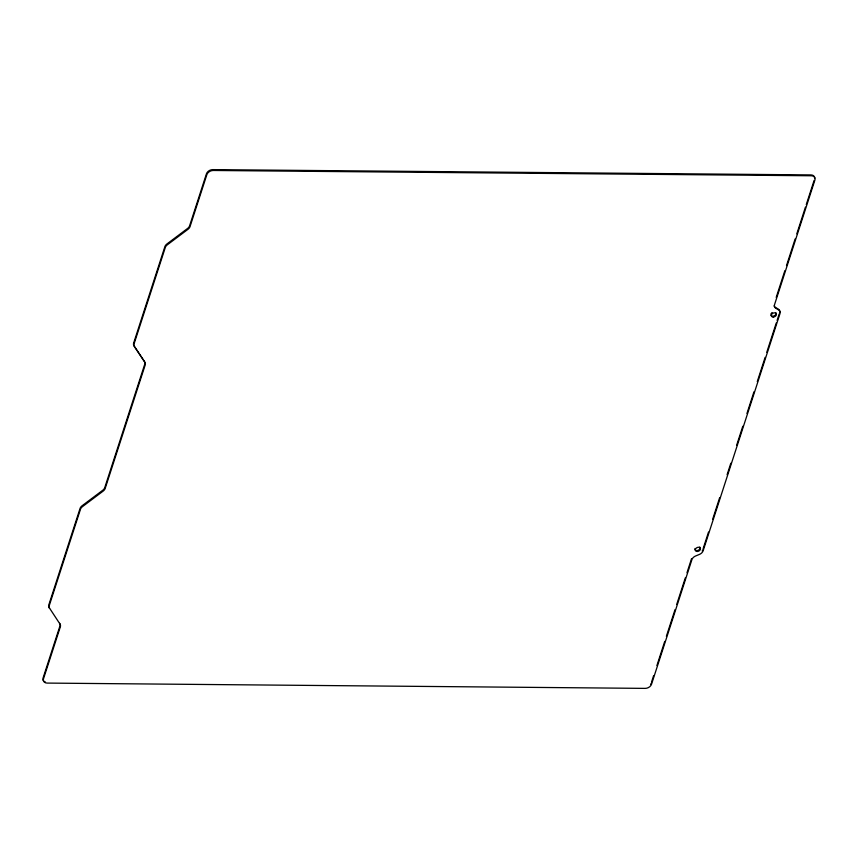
<?xml version="1.0" encoding="UTF-8"?>
<svg xmlns="http://www.w3.org/2000/svg" width="858" height="858" viewBox="0 0 858 858"><rect width="100%" height="100%" fill="white"/><g stroke="black" fill="none" stroke-linecap="round" stroke-linejoin="round"><path stroke-width="1.29" d="M651.544 682.089L653.603 675.729M656.906 665.561L664.725 641.398M666.376 636.314L675.031 609.62M676.672 604.536L685.327 577.842M686.979 572.747L691.505 558.773M776.2 297.394L784.856 270.699M786.496 265.615L795.151 238.921M796.803 233.837L805.447 207.132M806.273 204.59L814.103 180.437M703.142 548.648L708.515 532.067M712.644 519.315L719.669 497.64M727.101 474.689L730.823 463.213M736.604 445.366L742.803 426.233M746.943 413.481L753.957 391.806M757.271 381.606L765.121 357.378M766.773 352.273L776.275 322.951M777.101 320.399L779.171 314.017M45.463 682.078A5.427 3.893 -25.3 0 1 43.082 677.981L59.921 626.018A5.427 3.893 -25.3 0 0 59.631 623.294M651.136 683.354A5.427 3.893 -25.3 0 1 650.611 684.448M699.731 547.029A2.713 1.941 -25.3 0 1 697.811 550.461A2.713 1.941 -25.3 0 1 694.991 548.476M702.723 549.924A5.427 3.893 -25.3 0 1 702.198 551.008M779.579 312.752A5.427 3.893 -25.3 0 0 778.26 309.073L775.46 307.421A5.427 3.893 -25.3 0 1 774.13 305.866M775.707 312.591A2.713 1.941 -25.3 0 1 774.431 315.755A2.713 1.941 -25.3 0 1 770.945 315.101M770.956 314.039A2.713 1.941 -25.3 0 1 771.213 313.502M771.632 312.988A2.713 1.941 -25.3 0 1 772.168 312.559M814.692 178.078A5.427 3.893 -25.3 0 0 810.885 174.914L212.827 169.616A5.427 3.893 -25.3 0 0 206.456 173.788L189.618 225.751A5.427 3.893 -25.3 0 1 187.58 228.453L166.935 243.962A5.427 3.893 -25.3 0 0 164.886 246.654L133.676 342.996A5.427 3.893 -25.3 0 0 133.966 345.71L144.466 361.497A5.427 3.893 -25.3 0 1 144.755 364.21L104.783 487.559A5.427 3.893 -25.3 0 1 102.745 490.25L82.1 505.759A5.427 3.893 -25.3 0 0 80.051 508.462L48.842 604.793A5.427 3.893 -25.3 0 0 49.131 607.518L60.039 624.152A5.427 3.893 -25.3 0 1 60.328 626.866L43.49 678.828A5.427 3.893 -25.3 0 0 47.115 683.086L645.173 688.384A5.427 3.893 -25.3 0 0 651.544 684.212L691.913 559.62A5.427 3.893 -25.3 0 1 695.591 555.995L699.452 554.407A5.427 3.893 -25.3 0 0 703.131 550.772L779.986 313.599A5.427 3.893 -25.3 0 0 778.667 309.931L775.857 308.279A5.427 3.893 -25.3 0 1 774.549 304.611L814.918 180.019A5.427 3.893 -25.3 0 0 811.282 175.761L213.224 170.474A5.427 3.893 -25.3 0 0 206.864 174.646L190.026 226.609A5.427 3.893 -25.3 0 1 187.977 229.311L167.342 244.809A5.427 3.893 -25.3 0 0 165.294 247.512L134.073 343.854A5.427 3.893 -25.3 0 0 134.374 346.568L144.873 362.344A5.427 3.893 -25.3 0 1 145.163 365.068L105.191 488.406A5.427 3.893 -25.3 0 1 103.142 491.108L82.507 506.617A5.427 3.893 -25.3 0 0 80.459 509.309L49.238 605.651A5.427 3.893 -25.3 0 0 49.528 608.365M697.211 551.469A2.713 1.941 -25.3 0 0 700.396 548.326A2.713 1.941 -25.3 0 0 696.063 548.283A2.713 1.941 -25.3 0 0 697.211 551.469M773.176 317.031A2.713 1.941 -25.3 0 0 776.361 313.889A2.713 1.941 -25.3 0 0 772.039 313.846A2.713 1.941 -25.3 0 0 773.176 317.031"/></g></svg>
